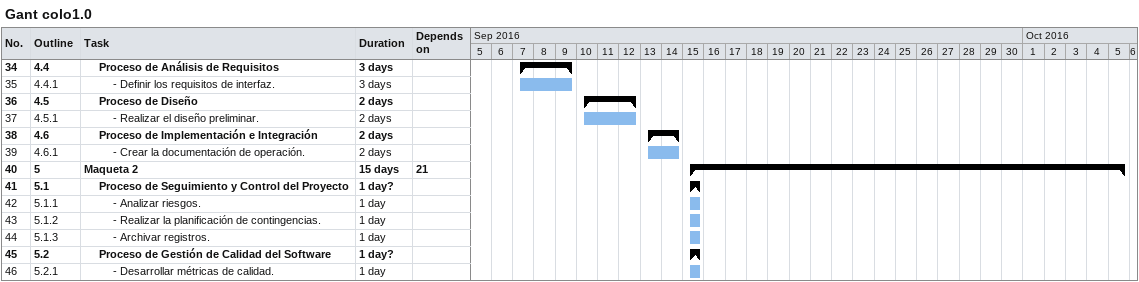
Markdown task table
Gant colo1.0

| ID | WBS | Task | Duration | Start | Finish | Predecessors |
|---|---|---|---|---|---|---|
| 34 | 4.4 | **Proceso de Análisis de Requisitos** | 3d | 2016-09-07 | 2016-09-09 |  |
| 35 | 4.4.1 | - Definir los requisitos de interfaz. | 3d | 2016-09-07 | 2016-09-09 |  |
| 36 | 4.5 | **Proceso de Diseño** | 2d | 2016-09-10 | 2016-09-12 |  |
| 37 | 4.5.1 | - Realizar el diseño preliminar. | 2d | 2016-09-10 | 2016-09-12 |  |
| 38 | 4.6 | **Proceso de Implementación e Integración** | 2d | 2016-09-13 | 2016-09-14 |  |
| 39 | 4.6.1 | - Crear la documentación de operación. | 2d | 2016-09-13 | 2016-09-14 |  |
| 40 | 5 | **Maqueta 2** | 15d | 2016-09-15 | 2016-10-05 | 21 |
| 41 | 5.1 | **Proceso de Seguimiento y Control del Proyecto** | 1d? | 2016-09-15 | 2016-09-15 |  |
| 42 | 5.1.1 | - Analizar riesgos. | 1d | 2016-09-15 | 2016-09-15 |  |
| 43 | 5.1.2 | - Realizar la planificación de contingencias. | 1d | 2016-09-15 | 2016-09-15 |  |
| 44 | 5.1.3 | - Archivar registros. | 1d | 2016-09-15 | 2016-09-15 |  |
| 45 | 5.2 | **Proceso de Gestión de Calidad del Software** | 1d? | 2016-09-15 | 2016-09-15 |  |
| 46 | 5.2.1 | - Desarrollar métricas de calidad. | 1d | 2016-09-15 | 2016-09-15 |  |
